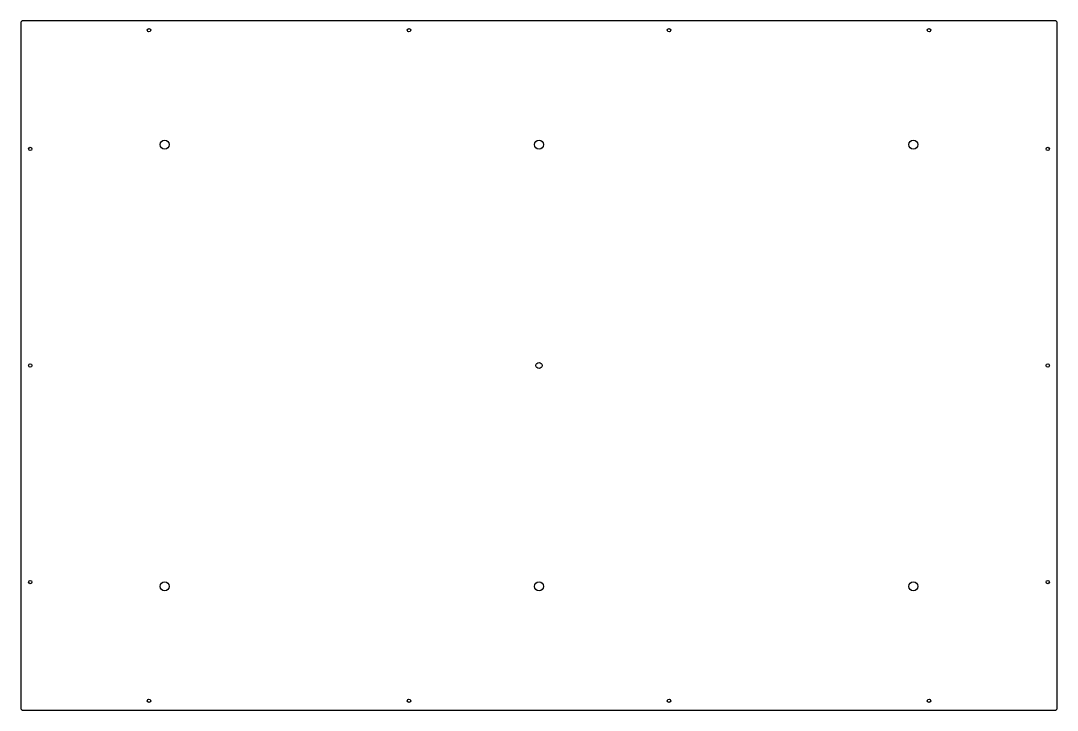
# Model space of a CAD drawing. Header units: millimetres. Extents: x -598 to 598, y -398 to 398.
import ezdxf

# ---------------------------------------------------------------- set-up
doc = ezdxf.new("R2010")
doc.units = ezdxf.units.MM
doc.layers.add('DECOUPE', color=1, linetype='Continuous')

msp = doc.modelspace()

# ---------------------------------------------------------------- linework, layer by layer
at = {"layer": 'DECOUPE'}
msp.add_lwpolyline([(-595, -398), (595, -398, 0.414214), (598, -395), (598, 395, 0.414214), (595, 398), (-595, 398, 0.414214), (-598, 395), (-598, -395, 0.414214)], format="xyb", close=True, dxfattribs=at)
for centre, radius in [((-450, 387), 2), ((-150, 387), 2), ((150, 387), 2), ((450, 387), 2), ((-587, 250), 2), ((-432, 255), 5.2), ((0, 255), 5.2), ((432, 255), 5.2), ((587, 250), 2), ((-587, 0), 2), ((0, 0), 3.5), ((587, 0), 2), ((-587, -250), 2), ((-432, -255), 5.2), ((0, -255), 5.2), ((432, -255), 5.2), ((587, -250), 2), ((-450, -387), 2), ((-150, -387), 2), ((150, -387), 2), ((450, -387), 2)]:
    msp.add_circle(centre, radius, dxfattribs=at)

doc.saveas('drawing.dxf')
